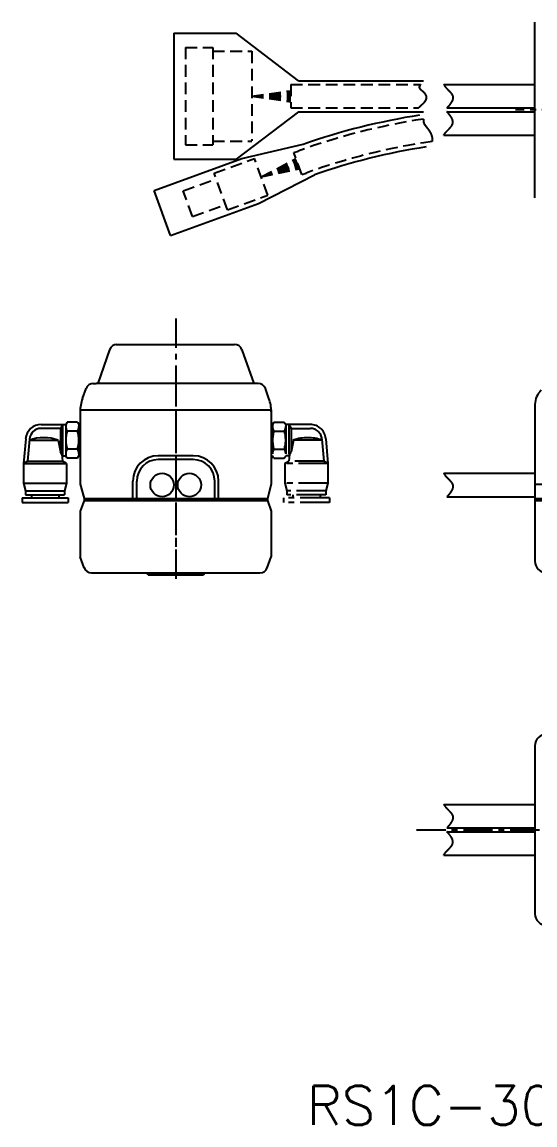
# Model space of a CAD drawing. Extents: x -763 to -3, y 197 to 499.
# Drawn here: x -763.3 to -631.8, y 197.1 to 479.7 of the extents above; entities that cross this region are included whole.
import ezdxf

# ---------------------------------------------------------------- set-up
doc = ezdxf.new("R2010")
doc.units = 0
for name, pattern in [('CENTER', [12, 7.5, -1.5, 1.5, -1.5]), ('CONTINOUS', [0]), ('DASHED', [4.5, 3, -1.5]), ('PHANTOM', [15, 7.5, -1.5, 1.5, -1.5, 1.5, -1.5])]:
    doc.linetypes.add(name, pattern=pattern)
doc.layers.get('0').update_dxf_attribs({"linetype": 'CONTINUOUS'})
doc.layers.add('CENTER', color=1, linetype='CENTER')
doc.styles.get("Standard").update_dxf_attribs({"font": 'txt.shx'})

msp = doc.modelspace()

# ---------------------------------------------------------------- linework, layer by layer
at = {"color": 7, "linetype": 'CONTINOUS'}
for p, q in [((-631.81, 434.73), (-631.81, 479.73)), ((-724.41, 476.89), (-724.41, 444.57)), ((-724.41, 476.89), (-708.41, 476.89)), ((-692.41, 464.69), (-708.41, 476.89)), ((-692.41, 464.69), (-660.41, 464.69)), ((-655.17, 463.73), (-631.81, 463.73)), ((-692.41, 456.77), (-708.41, 444.57)), ((-692.41, 456.77), (-660.41, 456.77)), ((-654.38, 457.73), (-631.81, 457.73)), ((-654.38, 456.73), (-631.81, 456.73)), ((-655.17, 450.73), (-631.81, 450.73)), ((-706.92, 444.81), (-691.2, 448.41)), ((-729.47, 436.6), (-706.92, 444.81)), ((-724.41, 444.57), (-708.41, 444.57)), ((-702.71, 433.24), (-688.35, 440.59)), ((-725.26, 425.03), (-729.47, 436.6)), ((-725.26, 425.03), (-702.71, 433.24)), ((-740.87, 395.78), (-743.9, 387.12)), ((-739.22, 397.12), (-708.82, 397.12)), ((-706.93, 395.78), (-703.9, 387.12)), ((-747.8, 383.28), (-746.88, 385.8)), ((-745.18, 387.12), (-744.26, 387.12)), ((-702.8, 387.12), (-744.26, 387.12)), ((-700, 383.28), (-700.92, 385.8)), ((-631.81, 381.72), (-631.81, 357.12)), ((-748.4, 380.35), (-699.4, 380.35)), ((-748.4, 380.35), (-748.4, 361.35)), ((-699.4, 380.35), (-699.4, 361.35)), ((-758.39, 376.62), (-752.1, 376.62)), ((-752.9, 376.62), (-753.48, 375.62)), ((-752.9, 376.62), (-752.9, 368.62)), ((-751.74, 377.24), (-752.1, 376.62)), ((-752.1, 376.62), (-752.1, 368.62)), ((-749.06, 377.24), (-751.74, 377.24)), ((-749.06, 377.24), (-748.7, 376.62)), ((-748.4, 376.62), (-748.7, 376.62)), ((-748.7, 376.62), (-748.7, 368.62)), ((-753.48, 375.62), (-758.39, 375.62)), ((-753.48, 375.62), (-753.48, 369.62)), ((-749.06, 374.93), (-751.74, 374.93)), ((-762.37, 372.95), (-762.9, 366.62)), ((-761.37, 372.89), (-761.9, 367.2)), ((-761.4, 372.62), (-754.05, 372.62)), ((-754.05, 372.62), (-753.48, 369.62)), ((-749.06, 370.31), (-751.74, 370.31)), ((-752.9, 368.62), (-753.48, 369.62)), ((-753.06, 368.89), (-752.9, 367.2)), ((-752.9, 368.62), (-752.1, 368.62)), ((-751.74, 368), (-752.1, 368.62)), ((-749.06, 368), (-751.74, 368)), ((-749.06, 368), (-748.7, 368.62)), ((-748.4, 368.62), (-748.7, 368.62)), ((-719.4, 368.62), (-728.4, 368.62)), ((-719.4, 367.62), (-728.4, 367.62)), ((-762.9, 366.62), (-761.9, 367.2)), ((-762.9, 366.62), (-751.9, 366.62)), ((-762.9, 366.62), (-762.9, 361.62)), ((-761.9, 367.2), (-752.9, 367.2)), ((-751.9, 366.62), (-752.9, 367.2)), ((-751.9, 366.62), (-751.9, 361.62)), ((-734.9, 357.62), (-734.9, 362.12)), ((-733.9, 357.62), (-733.9, 362.12)), ((-713.9, 357.62), (-713.9, 362.12)), ((-712.9, 357.62), (-712.9, 362.12)), ((-655.17, 364.12), (-631.81, 364.12)), ((-655.17, 364.12), (-631.81, 364.12)), ((-762.9, 361.62), (-751.9, 361.62)), ((-762.9, 361.62), (-762.4, 359.62)), ((-762.4, 359.62), (-752.4, 359.62)), ((-762.4, 359.62), (-762.4, 358.62)), ((-751.9, 361.62), (-752.4, 359.62)), ((-752.4, 359.62), (-752.4, 358.62)), ((-748.4, 361.35), (-747.4, 357.62)), ((-748.4, 361.35), (-747.4, 357.62)), ((-699.4, 361.35), (-700.4, 357.62)), ((-699.4, 361.35), (-700.4, 357.62)), ((-631.81, 361.35), (-523.31, 361.35)), ((-763.3, 357.82), (-751.5, 357.82)), ((-763.3, 357.82), (-763.3, 356.62)), ((-763.3, 356.62), (-751.5, 356.62)), ((-762.4, 358.62), (-752.4, 358.62)), ((-760.9, 358.62), (-760.9, 357.82)), ((-753.9, 358.62), (-753.9, 357.82)), ((-751.5, 357.82), (-751.5, 356.62)), ((-747.4, 357.12), (-748.4, 354.37)), ((-747.4, 357.62), (-700.4, 357.62)), ((-747.4, 357.62), (-747.4, 357.12)), ((-747.4, 357.12), (-700.4, 357.12)), ((-700.4, 357.62), (-700.4, 357.12)), ((-700.4, 357.12), (-699.4, 354.37)), ((-654.38, 358.12), (-631.81, 358.12)), ((-654.38, 358.12), (-631.81, 358.12)), ((-631.81, 357.62), (-523.31, 357.62)), ((-631.81, 357.12), (-631.81, 341.62)), ((-631.81, 357.12), (-614.81, 357.12)), ((-748.4, 354.37), (-748.4, 342.74)), ((-699.4, 354.37), (-699.4, 342.74)), ((-747.38, 339.93), (-748.4, 342.74)), ((-700.42, 339.93), (-699.4, 342.74)), ((-745.5, 338.62), (-702.3, 338.62)), ((-731, 338.12), (-731.4, 338.52)), ((-731, 338.12), (-716.8, 338.12)), ((-716.4, 338.52), (-716.8, 338.12)), ((-716.4, 338.62), (-716.4, 338.52)), ((-631.81, 294.28), (-631.81, 251.28)), ((-655.17, 279.28), (-631.81, 279.28)), ((-654.38, 273.28), (-631.81, 273.28)), ((-654.38, 272.28), (-631.81, 272.28)), ((-655.17, 266.28), (-631.81, 266.28))]:
    msp.add_line(p, q, dxfattribs=at)
at = {"color": 3, "linetype": 'DASHED'}
for p, q in [((-721.41, 473.23), (-721.41, 448.23)), ((-721.41, 473.23), (-714.41, 473.23)), ((-714.41, 473.23), (-714.41, 448.23)), ((-714.41, 472.23), (-704.41, 472.23)), ((-704.41, 472.23), (-704.41, 449.27)), ((-694.41, 463.73), (-661.14, 463.73)), ((-694.41, 463.73), (-694.41, 457.73)), ((-704.41, 460.73), (-694.41, 462.14)), ((-704.41, 460.73), (-694.41, 461.78)), ((-704.41, 460.73), (-694.41, 461.43)), ((-704.41, 460.73), (-694.41, 461.08)), ((-704.41, 460.73), (-694.41, 460.73)), ((-704.41, 460.73), (-694.41, 459.68)), ((-704.41, 460.73), (-694.41, 460.03)), ((-704.41, 460.73), (-694.41, 460.38)), ((-704.41, 460.73), (-694.41, 459.33)), ((-694.41, 457.73), (-661.7, 457.73)), ((-721.41, 448.23), (-714.41, 448.23)), ((-714.41, 449.23), (-704.41, 449.23)), ((-693.62, 446.29), (-692.52, 446.69)), ((-714.04, 440.99), (-703.7, 444.75)), ((-700.28, 435.35), (-703.7, 444.75)), ((-701.99, 440.05), (-693.08, 444.79)), ((-701.99, 440.05), (-692.96, 444.46)), ((-701.99, 440.05), (-692.84, 444.13)), ((-701.99, 440.05), (-692.72, 443.8)), ((-691.57, 440.65), (-693.62, 446.29)), ((-710.62, 431.59), (-714.04, 440.99)), ((-701.99, 440.05), (-692.6, 443.47)), ((-701.99, 440.05), (-692.48, 443.14)), ((-701.99, 440.05), (-692.36, 442.81)), ((-701.99, 440.05), (-692.24, 442.48)), ((-701.99, 440.05), (-692.12, 442.15)), ((-691.57, 440.65), (-690.47, 441.05)), ((-721.98, 436.5), (-713.53, 439.58)), ((-719.59, 429.92), (-721.98, 436.5)), ((-710.62, 431.59), (-700.28, 435.35)), ((-719.59, 429.92), (-711.13, 433))]:
    msp.add_line(p, q, dxfattribs=at)
at = {"color": 3, "linetype": 'PHANTOM'}
for p, q in [((-699.4, 376.62), (-699.1, 376.62)), ((-698.74, 377.24), (-699.1, 376.62)), ((-699.1, 376.62), (-699.1, 368.62)), ((-698.74, 377.24), (-696.06, 377.24)), ((-696.06, 377.24), (-695.7, 376.62)), ((-689.41, 376.62), (-695.7, 376.62)), ((-695.7, 376.62), (-695.7, 368.62)), ((-694.9, 376.62), (-694.32, 375.62)), ((-694.9, 376.62), (-694.9, 368.62)), ((-698.74, 374.93), (-696.06, 374.93)), ((-694.32, 375.62), (-694.32, 369.62)), ((-694.32, 375.62), (-689.41, 375.62)), ((-698.74, 370.31), (-696.06, 370.31)), ((-693.75, 372.62), (-694.32, 369.62)), ((-686.4, 372.62), (-693.75, 372.62)), ((-686.42, 372.89), (-685.9, 367.2)), ((-685.43, 372.95), (-684.9, 366.62)), ((-699.4, 368.62), (-699.1, 368.62)), ((-698.74, 368), (-699.1, 368.62)), ((-698.74, 368), (-696.06, 368)), ((-696.06, 368), (-695.7, 368.62)), ((-694.9, 368.62), (-695.7, 368.62)), ((-694.9, 368.62), (-694.32, 369.62)), ((-694.74, 368.89), (-694.9, 367.2)), ((-695.9, 366.62), (-694.9, 367.2)), ((-684.9, 366.62), (-695.9, 366.62)), ((-695.9, 366.62), (-695.9, 361.62)), ((-685.9, 367.2), (-694.9, 367.2)), ((-684.9, 366.62), (-685.9, 367.2)), ((-684.9, 366.62), (-684.9, 361.62)), ((-684.9, 361.62), (-695.9, 361.62)), ((-695.9, 361.62), (-695.4, 359.62)), ((-685.4, 359.62), (-695.4, 359.62)), ((-695.4, 359.62), (-695.4, 358.62)), ((-684.9, 361.62), (-685.4, 359.62)), ((-685.4, 359.62), (-685.4, 358.62)), ((-696.3, 357.82), (-696.3, 356.62)), ((-684.5, 357.82), (-696.3, 357.82)), ((-684.5, 356.62), (-696.3, 356.62)), ((-685.4, 358.62), (-695.4, 358.62)), ((-693.9, 358.62), (-693.9, 357.82)), ((-686.9, 358.62), (-686.9, 357.82)), ((-684.5, 357.82), (-684.5, 356.62))]:
    msp.add_line(p, q, dxfattribs=at)
at = {"color": 7}
for points in [[(-661.14, 463.73, 0), (-661.15, 463.71, 0), (-661.17, 463.69, 0), (-661.19, 463.67, 0), (-661.2, 463.65, 0), (-661.22, 463.63, 0), (-661.24, 463.61, 0), (-661.25, 463.58, 0), (-661.27, 463.56, 0), (-661.28, 463.54, 0), (-661.3, 463.51, 0), (-661.31, 463.49, 0), (-661.33, 463.47, 0), (-661.34, 463.44, 0), (-661.35, 463.42, 0), (-661.36, 463.4, 0), (-661.38, 463.37, 0), (-661.39, 463.35, 0), (-661.4, 463.32, 0), (-661.41, 463.3, 0), (-661.42, 463.27, 0), (-661.43, 463.25, 0), (-661.43, 463.22, 0), (-661.44, 463.2, 0), (-661.45, 463.18, 0), (-661.45, 463.15, 0), (-661.46, 463.13, 0), (-661.46, 463.1, 0), (-661.46, 463.08, 0), (-661.47, 463.06, 0), (-661.47, 463.03, 0), (-661.47, 463.01, 0), (-661.46, 462.99, 0), (-661.46, 462.96, 0), (-661.46, 462.94, 0), (-661.45, 462.92, 0), (-661.45, 462.9, 0), (-661.44, 462.88, 0), (-661.43, 462.86, 0), (-661.43, 462.83, 0), (-661.42, 462.81, 0), (-661.41, 462.79, 0), (-661.4, 462.77, 0), (-661.39, 462.75, 0), (-661.37, 462.73, 0), (-661.36, 462.71, 0), (-661.35, 462.69, 0), (-661.33, 462.67, 0), (-661.32, 462.65, 0), (-661.3, 462.63, 0), (-661.29, 462.62, 0), (-661.27, 462.6, 0), (-661.25, 462.58, 0), (-661.24, 462.56, 0), (-661.22, 462.54, 0), (-661.2, 462.52, 0), (-661.18, 462.5, 0), (-661.16, 462.49, 0), (-661.14, 462.47, 0), (-661.12, 462.45, 0), (-661.1, 462.43, 0), (-661.08, 462.41, 0), (-661.05, 462.39, 0), (-661.03, 462.38, 0), (-661.01, 462.36, 0), (-660.99, 462.34, 0), (-660.97, 462.32, 0), (-660.94, 462.3, 0), (-660.92, 462.29, 0), (-660.9, 462.27, 0), (-660.88, 462.25, 0), (-660.85, 462.23, 0), (-660.83, 462.21, 0), (-660.8, 462.19, 0), (-660.78, 462.18, 0), (-660.76, 462.16, 0), (-660.74, 462.14, 0), (-660.71, 462.12, 0), (-660.69, 462.1, 0), (-660.67, 462.08, 0), (-660.64, 462.06, 0), (-660.62, 462.04, 0), (-660.6, 462.02, 0), (-660.58, 462, 0), (-660.55, 461.98, 0), (-660.53, 461.96, 0), (-660.51, 461.94, 0), (-660.49, 461.92, 0), (-660.47, 461.9, 0), (-660.44, 461.88, 0), (-660.42, 461.86, 0), (-660.4, 461.84, 0), (-660.38, 461.82, 0), (-660.36, 461.8, 0), (-660.34, 461.78, 0), (-660.32, 461.76, 0), (-660.3, 461.74, 0), (-660.28, 461.72, 0), (-660.26, 461.69, 0), (-660.24, 461.67, 0), (-660.23, 461.65, 0), (-660.21, 461.63, 0), (-660.19, 461.61, 0), (-660.17, 461.59, 0), (-660.15, 461.56, 0), (-660.14, 461.54, 0), (-660.12, 461.52, 0), (-660.1, 461.5, 0), (-660.09, 461.47, 0), (-660.07, 461.45, 0), (-660.05, 461.43, 0), (-660.04, 461.41, 0), (-660.02, 461.38, 0), (-660.01, 461.36, 0), (-659.99, 461.34, 0), (-659.98, 461.32, 0), (-659.96, 461.29, 0), (-659.95, 461.27, 0), (-659.93, 461.25, 0), (-659.92, 461.22, 0), (-659.91, 461.2, 0), (-659.89, 461.18, 0), (-659.88, 461.15, 0), (-659.87, 461.13, 0), (-659.86, 461.11, 0), (-659.85, 461.08, 0), (-659.84, 461.06, 0), (-659.83, 461.04, 0), (-659.82, 461.01, 0), (-659.8, 460.99, 0), (-659.79, 460.96, 0), (-659.78, 460.94, 0), (-659.78, 460.92, 0), (-659.77, 460.89, 0), (-659.76, 460.87, 0), (-659.75, 460.85, 0), (-659.74, 460.82, 0), (-659.74, 460.8, 0), (-659.73, 460.77, 0), (-659.72, 460.75, 0), (-659.72, 460.73, 0), (-659.71, 460.7, 0), (-659.71, 460.68, 0), (-659.7, 460.65, 0), (-659.7, 460.63, 0), (-659.69, 460.61, 0), (-659.69, 460.58, 0), (-659.68, 460.56, 0), (-659.68, 460.53, 0), (-659.68, 460.51, 0), (-659.68, 460.49, 0), (-659.67, 460.46, 0), (-659.67, 460.44, 0), (-659.67, 460.41, 0), (-659.67, 460.39, 0), (-659.67, 460.37, 0), (-659.67, 460.34, 0), (-659.67, 460.32, 0), (-659.67, 460.29, 0), (-659.68, 460.27, 0), (-659.68, 460.25, 0), (-659.68, 460.22, 0), (-659.68, 460.2, 0), (-659.69, 460.18, 0), (-659.69, 460.15, 0), (-659.7, 460.13, 0), (-659.7, 460.1, 0), (-659.71, 460.08, 0), (-659.71, 460.06, 0), (-659.72, 460.04, 0), (-659.72, 460.01, 0), (-659.73, 459.99, 0), (-659.74, 459.96, 0), (-659.75, 459.94, 0), (-659.75, 459.92, 0), (-659.76, 459.89, 0), (-659.77, 459.87, 0), (-659.78, 459.85, 0), (-659.79, 459.83, 0), (-659.8, 459.8, 0), (-659.81, 459.78, 0), (-659.82, 459.76, 0), (-659.83, 459.74, 0), (-659.84, 459.71, 0), (-659.85, 459.69, 0), (-659.86, 459.67, 0), (-659.88, 459.64, 0), (-659.89, 459.62, 0), (-659.9, 459.6, 0), (-659.91, 459.58, 0), (-659.93, 459.55, 0), (-659.94, 459.53, 0), (-659.95, 459.51, 0), (-659.97, 459.49, 0), (-659.98, 459.46, 0), (-659.99, 459.44, 0), (-660.01, 459.42, 0), (-660.02, 459.4, 0), (-660.04, 459.38, 0), (-660.05, 459.36, 0), (-660.07, 459.33, 0), (-660.09, 459.31, 0), (-660.1, 459.29, 0), (-660.12, 459.27, 0), (-660.13, 459.25, 0), (-660.15, 459.23, 0), (-660.17, 459.2, 0), (-660.18, 459.18, 0), (-660.2, 459.16, 0), (-660.22, 459.14, 0), (-660.24, 459.12, 0), (-660.25, 459.1, 0), (-660.27, 459.08, 0), (-660.29, 459.06, 0), (-660.31, 459.04, 0), (-660.33, 459.02, 0), (-660.34, 459, 0), (-660.36, 458.98, 0), (-660.38, 458.95, 0), (-660.4, 458.94, 0), (-660.42, 458.92, 0), (-660.43, 458.89, 0), (-660.45, 458.88, 0), (-660.47, 458.86, 0), (-660.49, 458.83, 0), (-660.51, 458.81, 0), (-660.53, 458.8, 0), (-660.55, 458.78, 0), (-660.57, 458.76, 0), (-660.59, 458.74, 0), (-660.61, 458.72, 0), (-660.62, 458.7, 0), (-660.64, 458.68, 0), (-660.66, 458.66, 0), (-660.68, 458.64, 0), (-660.7, 458.62, 0), (-660.72, 458.6, 0), (-660.74, 458.58, 0), (-660.76, 458.57, 0), (-660.78, 458.55, 0), (-660.8, 458.53, 0), (-660.82, 458.51, 0), (-660.84, 458.49, 0), (-660.86, 458.48, 0), (-660.88, 458.46, 0), (-660.89, 458.44, 0), (-660.91, 458.42, 0), (-660.93, 458.4, 0), (-660.95, 458.39, 0), (-660.97, 458.37, 0), (-660.99, 458.35, 0), (-661.01, 458.33, 0), (-661.03, 458.32, 0), (-661.05, 458.3, 0), (-661.07, 458.28, 0), (-661.08, 458.26, 0), (-661.1, 458.25, 0), (-661.12, 458.23, 0), (-661.14, 458.21, 0), (-661.16, 458.2, 0), (-661.18, 458.18, 0), (-661.2, 458.16, 0), (-661.22, 458.14, 0), (-661.24, 458.13, 0), (-661.25, 458.11, 0), (-661.27, 458.1, 0), (-661.29, 458.08, 0), (-661.31, 458.06, 0), (-661.33, 458.04, 0), (-661.35, 458.03, 0), (-661.37, 458.01, 0), (-661.39, 458, 0), (-661.41, 457.98, 0), (-661.43, 457.96, 0), (-661.45, 457.94, 0), (-661.47, 457.93, 0), (-661.49, 457.91, 0), (-661.5, 457.89, 0), (-661.52, 457.88, 0), (-661.54, 457.86, 0), (-661.56, 457.85, 0), (-661.58, 457.83, 0), (-661.6, 457.81, 0), (-661.62, 457.8, 0), (-661.64, 457.78, 0), (-661.66, 457.76, 0), (-661.68, 457.75, 0), (-661.7, 457.73, 0)], [(-655.17, 463.73, 0), (-655.15, 463.69, 0), (-655.13, 463.65, 0), (-655.11, 463.61, 0), (-655.08, 463.57, 0), (-655.06, 463.53, 0), (-655.04, 463.49, 0), (-655.01, 463.45, 0), (-654.99, 463.41, 0), (-654.96, 463.38, 0), (-654.94, 463.34, 0), (-654.91, 463.3, 0), (-654.88, 463.26, 0), (-654.86, 463.22, 0), (-654.83, 463.19, 0), (-654.8, 463.15, 0), (-654.77, 463.11, 0), (-654.74, 463.07, 0), (-654.71, 463.04, 0), (-654.68, 463, 0), (-654.65, 462.96, 0), (-654.62, 462.93, 0), (-654.58, 462.89, 0), (-654.55, 462.85, 0), (-654.52, 462.82, 0), (-654.49, 462.78, 0), (-654.45, 462.75, 0), (-654.42, 462.71, 0), (-654.39, 462.68, 0), (-654.35, 462.64, 0), (-654.32, 462.61, 0), (-654.29, 462.57, 0), (-654.25, 462.53, 0), (-654.22, 462.5, 0), (-654.18, 462.46, 0), (-654.15, 462.43, 0), (-654.12, 462.39, 0), (-654.08, 462.36, 0), (-654.05, 462.32, 0), (-654.01, 462.29, 0), (-653.98, 462.25, 0), (-653.95, 462.22, 0), (-653.91, 462.19, 0), (-653.88, 462.15, 0), (-653.84, 462.12, 0), (-653.81, 462.08, 0), (-653.78, 462.05, 0), (-653.74, 462.01, 0), (-653.71, 461.98, 0), (-653.68, 461.94, 0), (-653.64, 461.91, 0), (-653.61, 461.88, 0), (-653.58, 461.84, 0), (-653.55, 461.81, 0), (-653.52, 461.77, 0), (-653.49, 461.74, 0), (-653.46, 461.7, 0), (-653.43, 461.67, 0), (-653.4, 461.63, 0), (-653.37, 461.6, 0), (-653.34, 461.56, 0), (-653.32, 461.53, 0), (-653.29, 461.49, 0), (-653.26, 461.46, 0), (-653.24, 461.42, 0), (-653.21, 461.38, 0), (-653.18, 461.35, 0), (-653.16, 461.31, 0), (-653.14, 461.28, 0), (-653.12, 461.24, 0), (-653.09, 461.21, 0), (-653.07, 461.17, 0), (-653.05, 461.13, 0), (-653.03, 461.1, 0), (-653.01, 461.06, 0), (-653, 461.02, 0), (-652.98, 460.99, 0), (-652.96, 460.95, 0), (-652.95, 460.91, 0), (-652.93, 460.88, 0), (-652.92, 460.84, 0), (-652.91, 460.8, 0), (-652.9, 460.76, 0), (-652.89, 460.73, 0), (-652.88, 460.69, 0), (-652.87, 460.65, 0), (-652.86, 460.61, 0), (-652.86, 460.57, 0), (-652.85, 460.53, 0), (-652.85, 460.49, 0), (-652.85, 460.45, 0), (-652.84, 460.41, 0), (-652.84, 460.37, 0), (-652.85, 460.33, 0), (-652.85, 460.29, 0), (-652.85, 460.25, 0), (-652.85, 460.21, 0), (-652.86, 460.17, 0), (-652.86, 460.13, 0), (-652.87, 460.09, 0), (-652.88, 460.05, 0), (-652.89, 460, 0), (-652.9, 459.96, 0), (-652.91, 459.92, 0), (-652.92, 459.88, 0), (-652.93, 459.84, 0), (-652.95, 459.8, 0), (-652.96, 459.75, 0), (-652.98, 459.71, 0), (-652.99, 459.67, 0), (-653.01, 459.63, 0), (-653.02, 459.59, 0), (-653.04, 459.54, 0), (-653.06, 459.5, 0), (-653.08, 459.46, 0), (-653.1, 459.42, 0), (-653.12, 459.38, 0), (-653.14, 459.33, 0), (-653.17, 459.29, 0), (-653.19, 459.25, 0), (-653.21, 459.21, 0), (-653.24, 459.17, 0), (-653.26, 459.12, 0), (-653.28, 459.08, 0), (-653.31, 459.04, 0), (-653.34, 459, 0), (-653.36, 458.96, 0), (-653.39, 458.92, 0), (-653.42, 458.88, 0), (-653.44, 458.84, 0), (-653.47, 458.8, 0), (-653.5, 458.76, 0), (-653.53, 458.72, 0), (-653.56, 458.68, 0), (-653.59, 458.64, 0), (-653.62, 458.6, 0), (-653.65, 458.56, 0), (-653.68, 458.52, 0), (-653.71, 458.48, 0), (-653.74, 458.44, 0), (-653.77, 458.4, 0), (-653.8, 458.36, 0), (-653.84, 458.32, 0), (-653.87, 458.29, 0), (-653.9, 458.25, 0), (-653.93, 458.21, 0), (-653.96, 458.18, 0), (-654, 458.14, 0), (-654.03, 458.1, 0), (-654.06, 458.07, 0), (-654.09, 458.03, 0), (-654.12, 458, 0), (-654.16, 457.96, 0), (-654.19, 457.93, 0), (-654.22, 457.89, 0), (-654.25, 457.86, 0), (-654.29, 457.83, 0), (-654.32, 457.8, 0), (-654.35, 457.76, 0), (-654.38, 457.73, 0)], [(-655.17, 450.73, 0), (-655.15, 450.77, 0), (-655.13, 450.81, 0), (-655.11, 450.85, 0), (-655.08, 450.89, 0), (-655.06, 450.93, 0), (-655.04, 450.97, 0), (-655.01, 451.01, 0), (-654.99, 451.05, 0), (-654.96, 451.09, 0), (-654.94, 451.12, 0), (-654.91, 451.16, 0), (-654.88, 451.2, 0), (-654.86, 451.24, 0), (-654.83, 451.28, 0), (-654.8, 451.31, 0), (-654.77, 451.35, 0), (-654.74, 451.39, 0), (-654.71, 451.42, 0), (-654.68, 451.46, 0), (-654.65, 451.5, 0), (-654.62, 451.53, 0), (-654.58, 451.57, 0), (-654.55, 451.61, 0), (-654.52, 451.64, 0), (-654.49, 451.68, 0), (-654.45, 451.71, 0), (-654.42, 451.75, 0), (-654.39, 451.79, 0), (-654.35, 451.82, 0), (-654.32, 451.86, 0), (-654.29, 451.89, 0), (-654.25, 451.93, 0), (-654.22, 451.96, 0), (-654.18, 452, 0), (-654.15, 452.03, 0), (-654.12, 452.07, 0), (-654.08, 452.1, 0), (-654.05, 452.14, 0), (-654.01, 452.17, 0), (-653.98, 452.21, 0), (-653.95, 452.24, 0), (-653.91, 452.27, 0), (-653.88, 452.31, 0), (-653.84, 452.34, 0), (-653.81, 452.38, 0), (-653.78, 452.41, 0), (-653.74, 452.45, 0), (-653.71, 452.48, 0), (-653.68, 452.52, 0), (-653.64, 452.55, 0), (-653.61, 452.59, 0), (-653.58, 452.62, 0), (-653.55, 452.65, 0), (-653.52, 452.69, 0), (-653.49, 452.73, 0), (-653.46, 452.76, 0), (-653.43, 452.79, 0), (-653.4, 452.83, 0), (-653.37, 452.86, 0), (-653.34, 452.9, 0), (-653.32, 452.93, 0), (-653.29, 452.97, 0), (-653.26, 453, 0), (-653.24, 453.04, 0), (-653.21, 453.07, 0), (-653.18, 453.11, 0), (-653.16, 453.15, 0), (-653.14, 453.18, 0), (-653.12, 453.22, 0), (-653.09, 453.25, 0), (-653.07, 453.29, 0), (-653.05, 453.33, 0), (-653.03, 453.36, 0), (-653.01, 453.4, 0), (-653, 453.44, 0), (-652.98, 453.47, 0), (-652.96, 453.51, 0), (-652.95, 453.55, 0), (-652.93, 453.58, 0), (-652.92, 453.62, 0), (-652.91, 453.66, 0), (-652.9, 453.7, 0), (-652.89, 453.74, 0), (-652.88, 453.77, 0), (-652.87, 453.81, 0), (-652.86, 453.85, 0), (-652.86, 453.89, 0), (-652.85, 453.93, 0), (-652.85, 453.97, 0), (-652.85, 454.01, 0), (-652.84, 454.05, 0), (-652.84, 454.09, 0), (-652.85, 454.13, 0), (-652.85, 454.17, 0), (-652.85, 454.21, 0), (-652.85, 454.25, 0), (-652.86, 454.29, 0), (-652.86, 454.33, 0), (-652.87, 454.37, 0), (-652.88, 454.42, 0), (-652.89, 454.46, 0), (-652.9, 454.5, 0), (-652.91, 454.54, 0), (-652.92, 454.58, 0), (-652.93, 454.62, 0), (-652.95, 454.67, 0), (-652.96, 454.71, 0), (-652.98, 454.75, 0), (-652.99, 454.79, 0), (-653.01, 454.83, 0), (-653.02, 454.88, 0), (-653.04, 454.92, 0), (-653.06, 454.96, 0), (-653.08, 455, 0), (-653.1, 455.04, 0), (-653.12, 455.08, 0), (-653.14, 455.13, 0), (-653.17, 455.17, 0), (-653.19, 455.21, 0), (-653.21, 455.25, 0), (-653.24, 455.29, 0), (-653.26, 455.34, 0), (-653.28, 455.38, 0), (-653.31, 455.42, 0), (-653.34, 455.46, 0), (-653.36, 455.5, 0), (-653.39, 455.54, 0), (-653.42, 455.58, 0), (-653.44, 455.62, 0), (-653.47, 455.67, 0), (-653.5, 455.7, 0), (-653.53, 455.75, 0), (-653.56, 455.79, 0), (-653.59, 455.82, 0), (-653.62, 455.87, 0), (-653.65, 455.9, 0), (-653.68, 455.94, 0), (-653.71, 455.98, 0), (-653.74, 456.02, 0), (-653.77, 456.06, 0), (-653.8, 456.1, 0), (-653.84, 456.14, 0), (-653.87, 456.17, 0), (-653.9, 456.21, 0), (-653.93, 456.25, 0), (-653.96, 456.29, 0), (-654, 456.32, 0), (-654.03, 456.36, 0), (-654.06, 456.39, 0), (-654.09, 456.43, 0), (-654.12, 456.46, 0), (-654.16, 456.5, 0), (-654.19, 456.53, 0), (-654.22, 456.57, 0), (-654.25, 456.6, 0), (-654.29, 456.63, 0), (-654.32, 456.67, 0), (-654.35, 456.7, 0), (-654.38, 456.73, 0)], [(-660.37, 454.88, 0), (-660.37, 454.85, 0), (-660.38, 454.82, 0), (-660.38, 454.79, 0), (-660.39, 454.76, 0), (-660.39, 454.74, 0), (-660.4, 454.71, 0), (-660.4, 454.68, 0), (-660.4, 454.65, 0), (-660.41, 454.62, 0), (-660.41, 454.59, 0), (-660.41, 454.56, 0), (-660.41, 454.54, 0), (-660.41, 454.51, 0), (-660.41, 454.48, 0), (-660.41, 454.45, 0), (-660.41, 454.42, 0), (-660.41, 454.39, 0), (-660.41, 454.37, 0), (-660.41, 454.34, 0), (-660.41, 454.31, 0), (-660.41, 454.28, 0), (-660.4, 454.25, 0), (-660.4, 454.23, 0), (-660.39, 454.2, 0), (-660.39, 454.17, 0), (-660.38, 454.14, 0), (-660.38, 454.12, 0), (-660.37, 454.09, 0), (-660.36, 454.06, 0), (-660.36, 454.04, 0), (-660.35, 454.01, 0), (-660.34, 453.99, 0), (-660.33, 453.96, 0), (-660.32, 453.93, 0), (-660.31, 453.91, 0), (-660.3, 453.88, 0), (-660.29, 453.85, 0), (-660.28, 453.83, 0), (-660.27, 453.8, 0), (-660.26, 453.78, 0), (-660.25, 453.75, 0), (-660.23, 453.73, 0), (-660.22, 453.7, 0), (-660.21, 453.68, 0), (-660.2, 453.65, 0), (-660.18, 453.63, 0), (-660.17, 453.6, 0), (-660.15, 453.58, 0), (-660.14, 453.55, 0), (-660.12, 453.53, 0), (-660.11, 453.5, 0), (-660.09, 453.48, 0), (-660.08, 453.46, 0), (-660.06, 453.43, 0), (-660.04, 453.41, 0), (-660.03, 453.38, 0), (-660.01, 453.36, 0), (-660, 453.34, 0), (-659.98, 453.31, 0), (-659.96, 453.29, 0), (-659.95, 453.26, 0), (-659.93, 453.24, 0), (-659.91, 453.22, 0), (-659.89, 453.19, 0), (-659.87, 453.17, 0), (-659.86, 453.15, 0), (-659.84, 453.12, 0), (-659.82, 453.1, 0), (-659.8, 453.07, 0), (-659.78, 453.05, 0), (-659.77, 453.03, 0), (-659.75, 453, 0), (-659.73, 452.98, 0), (-659.71, 452.96, 0), (-659.69, 452.93, 0), (-659.67, 452.91, 0), (-659.66, 452.89, 0), (-659.64, 452.86, 0), (-659.62, 452.84, 0), (-659.6, 452.82, 0), (-659.58, 452.79, 0), (-659.56, 452.77, 0), (-659.54, 452.75, 0), (-659.53, 452.72, 0), (-659.51, 452.7, 0), (-659.49, 452.68, 0), (-659.47, 452.65, 0), (-659.45, 452.63, 0), (-659.44, 452.61, 0), (-659.42, 452.58, 0), (-659.4, 452.56, 0), (-659.38, 452.54, 0), (-659.36, 452.51, 0), (-659.35, 452.49, 0), (-659.33, 452.47, 0), (-659.31, 452.44, 0), (-659.29, 452.42, 0), (-659.27, 452.39, 0), (-659.26, 452.37, 0), (-659.24, 452.35, 0), (-659.22, 452.32, 0), (-659.21, 452.3, 0), (-659.19, 452.28, 0), (-659.17, 452.25, 0), (-659.15, 452.23, 0), (-659.14, 452.21, 0), (-659.12, 452.18, 0), (-659.1, 452.16, 0), (-659.09, 452.13, 0), (-659.07, 452.11, 0), (-659.05, 452.09, 0), (-659.03, 452.06, 0), (-659.02, 452.04, 0), (-659, 452.02, 0), (-658.99, 451.99, 0), (-658.97, 451.97, 0), (-658.95, 451.94, 0), (-658.94, 451.92, 0), (-658.92, 451.9, 0), (-658.91, 451.87, 0), (-658.89, 451.85, 0), (-658.88, 451.82, 0), (-658.86, 451.8, 0), (-658.84, 451.78, 0), (-658.83, 451.75, 0), (-658.81, 451.73, 0), (-658.8, 451.7, 0), (-658.78, 451.68, 0), (-658.77, 451.65, 0), (-658.75, 451.63, 0), (-658.74, 451.61, 0), (-658.73, 451.58, 0), (-658.71, 451.56, 0), (-658.7, 451.53, 0), (-658.68, 451.51, 0), (-658.67, 451.48, 0), (-658.66, 451.46, 0), (-658.64, 451.43, 0), (-658.63, 451.41, 0), (-658.62, 451.38, 0), (-658.6, 451.36, 0), (-658.59, 451.33, 0), (-658.58, 451.31, 0), (-658.56, 451.28, 0), (-658.55, 451.26, 0), (-658.54, 451.23, 0), (-658.53, 451.21, 0), (-658.51, 451.18, 0), (-658.5, 451.16, 0), (-658.49, 451.13, 0), (-658.48, 451.11, 0), (-658.47, 451.08, 0), (-658.46, 451.06, 0), (-658.45, 451.03, 0), (-658.44, 451, 0), (-658.42, 450.98, 0), (-658.41, 450.95, 0), (-658.4, 450.93, 0), (-658.39, 450.9, 0), (-658.38, 450.88, 0), (-658.38, 450.85, 0), (-658.37, 450.82, 0), (-658.36, 450.8, 0), (-658.35, 450.77, 0), (-658.34, 450.74, 0), (-658.33, 450.72, 0), (-658.32, 450.69, 0), (-658.31, 450.67, 0), (-658.3, 450.64, 0), (-658.3, 450.61, 0), (-658.29, 450.58, 0), (-658.28, 450.56, 0), (-658.27, 450.53, 0), (-658.27, 450.5, 0), (-658.26, 450.48, 0), (-658.25, 450.45, 0), (-658.25, 450.42, 0), (-658.24, 450.39, 0), (-658.23, 450.37, 0), (-658.23, 450.34, 0), (-658.22, 450.31, 0), (-658.22, 450.29, 0), (-658.21, 450.26, 0), (-658.21, 450.23, 0), (-658.2, 450.2, 0), (-658.2, 450.17, 0), (-658.19, 450.15, 0), (-658.19, 450.12, 0), (-658.19, 450.09, 0), (-658.18, 450.06, 0), (-658.18, 450.03, 0), (-658.18, 450, 0), (-658.17, 449.98, 0), (-658.17, 449.95, 0), (-658.17, 449.92, 0), (-658.17, 449.89, 0), (-658.16, 449.86, 0), (-658.16, 449.83, 0), (-658.16, 449.81, 0), (-658.16, 449.78, 0), (-658.16, 449.75, 0), (-658.16, 449.72, 0), (-658.16, 449.69, 0), (-658.16, 449.66, 0), (-658.16, 449.63, 0), (-658.16, 449.61, 0), (-658.16, 449.58, 0), (-658.16, 449.55, 0), (-658.16, 449.52, 0), (-658.16, 449.49, 0), (-658.16, 449.46, 0), (-658.16, 449.43, 0), (-658.16, 449.41, 0), (-658.17, 449.38, 0), (-658.17, 449.35, 0), (-658.17, 449.32, 0), (-658.17, 449.29, 0), (-658.18, 449.26, 0), (-658.18, 449.24, 0), (-658.18, 449.21, 0), (-658.18, 449.18, 0), (-658.19, 449.15, 0), (-658.19, 449.12, 0)], [(-655.17, 364.12, 0), (-655.15, 364.08, 0), (-655.13, 364.04, 0), (-655.11, 364, 0), (-655.08, 363.96, 0), (-655.06, 363.92, 0), (-655.04, 363.88, 0), (-655.01, 363.84, 0), (-654.99, 363.8, 0), (-654.96, 363.76, 0), (-654.94, 363.72, 0), (-654.91, 363.69, 0), (-654.88, 363.65, 0), (-654.86, 363.61, 0), (-654.83, 363.57, 0), (-654.8, 363.54, 0), (-654.77, 363.5, 0), (-654.74, 363.46, 0), (-654.71, 363.42, 0), (-654.68, 363.39, 0), (-654.65, 363.35, 0), (-654.62, 363.31, 0), (-654.58, 363.28, 0), (-654.55, 363.24, 0), (-654.52, 363.21, 0), (-654.49, 363.17, 0), (-654.45, 363.13, 0), (-654.42, 363.1, 0), (-654.39, 363.06, 0), (-654.35, 363.03, 0), (-654.32, 362.99, 0), (-654.29, 362.96, 0), (-654.25, 362.92, 0), (-654.22, 362.89, 0), (-654.18, 362.85, 0), (-654.15, 362.82, 0), (-654.12, 362.78, 0), (-654.08, 362.75, 0), (-654.05, 362.71, 0), (-654.01, 362.68, 0), (-653.98, 362.64, 0), (-653.95, 362.61, 0), (-653.91, 362.57, 0), (-653.88, 362.54, 0), (-653.84, 362.5, 0), (-653.81, 362.47, 0), (-653.78, 362.44, 0), (-653.74, 362.4, 0), (-653.71, 362.37, 0), (-653.68, 362.33, 0), (-653.64, 362.3, 0), (-653.61, 362.26, 0), (-653.58, 362.23, 0), (-653.55, 362.19, 0), (-653.52, 362.16, 0), (-653.49, 362.12, 0), (-653.46, 362.09, 0), (-653.43, 362.05, 0), (-653.4, 362.02, 0), (-653.37, 361.98, 0), (-653.34, 361.95, 0), (-653.32, 361.91, 0), (-653.29, 361.88, 0), (-653.26, 361.84, 0), (-653.24, 361.81, 0), (-653.21, 361.77, 0), (-653.18, 361.74, 0), (-653.16, 361.7, 0), (-653.14, 361.67, 0), (-653.12, 361.63, 0), (-653.09, 361.59, 0), (-653.07, 361.56, 0), (-653.05, 361.52, 0), (-653.03, 361.49, 0), (-653.01, 361.45, 0), (-653, 361.41, 0), (-652.98, 361.38, 0), (-652.96, 361.34, 0), (-652.95, 361.3, 0), (-652.93, 361.26, 0), (-652.92, 361.23, 0), (-652.91, 361.19, 0), (-652.9, 361.15, 0), (-652.89, 361.11, 0), (-652.88, 361.07, 0), (-652.87, 361.04, 0), (-652.86, 361, 0), (-652.86, 360.96, 0), (-652.85, 360.92, 0), (-652.85, 360.88, 0), (-652.85, 360.84, 0), (-652.84, 360.8, 0), (-652.84, 360.76, 0), (-652.85, 360.72, 0), (-652.85, 360.68, 0), (-652.85, 360.64, 0), (-652.85, 360.6, 0), (-652.86, 360.56, 0), (-652.86, 360.52, 0), (-652.87, 360.47, 0), (-652.88, 360.43, 0), (-652.89, 360.39, 0), (-652.9, 360.35, 0), (-652.91, 360.31, 0), (-652.92, 360.27, 0), (-652.93, 360.23, 0), (-652.95, 360.18, 0), (-652.96, 360.14, 0), (-652.98, 360.1, 0), (-652.99, 360.06, 0), (-653.01, 360.01, 0), (-653.02, 359.97, 0), (-653.04, 359.93, 0), (-653.06, 359.89, 0), (-653.08, 359.85, 0), (-653.1, 359.81, 0), (-653.12, 359.76, 0), (-653.14, 359.72, 0), (-653.17, 359.68, 0), (-653.19, 359.64, 0), (-653.21, 359.6, 0), (-653.24, 359.55, 0), (-653.26, 359.51, 0), (-653.28, 359.47, 0), (-653.31, 359.43, 0), (-653.34, 359.39, 0), (-653.36, 359.35, 0), (-653.39, 359.31, 0), (-653.42, 359.26, 0), (-653.44, 359.22, 0), (-653.47, 359.18, 0), (-653.5, 359.14, 0), (-653.53, 359.1, 0), (-653.56, 359.06, 0), (-653.59, 359.02, 0), (-653.62, 358.98, 0), (-653.65, 358.94, 0), (-653.68, 358.9, 0), (-653.71, 358.87, 0), (-653.74, 358.83, 0), (-653.77, 358.79, 0), (-653.8, 358.75, 0), (-653.84, 358.71, 0), (-653.87, 358.68, 0), (-653.9, 358.64, 0), (-653.93, 358.6, 0), (-653.96, 358.56, 0), (-654, 358.53, 0), (-654.03, 358.49, 0), (-654.06, 358.45, 0), (-654.09, 358.42, 0), (-654.12, 358.38, 0), (-654.16, 358.35, 0), (-654.19, 358.32, 0), (-654.22, 358.28, 0), (-654.25, 358.25, 0), (-654.29, 358.21, 0), (-654.32, 358.18, 0), (-654.35, 358.15, 0), (-654.38, 358.12, 0)], [(-655.17, 364.12, 0), (-655.15, 364.08, 0), (-655.13, 364.04, 0), (-655.11, 364, 0), (-655.08, 363.96, 0), (-655.06, 363.92, 0), (-655.04, 363.88, 0), (-655.01, 363.84, 0), (-654.99, 363.8, 0), (-654.96, 363.76, 0), (-654.94, 363.72, 0), (-654.91, 363.69, 0), (-654.88, 363.65, 0), (-654.86, 363.61, 0), (-654.83, 363.57, 0), (-654.8, 363.54, 0), (-654.77, 363.5, 0), (-654.74, 363.46, 0), (-654.71, 363.42, 0), (-654.68, 363.39, 0), (-654.65, 363.35, 0), (-654.62, 363.31, 0), (-654.58, 363.28, 0), (-654.55, 363.24, 0), (-654.52, 363.21, 0), (-654.49, 363.17, 0), (-654.45, 363.13, 0), (-654.42, 363.1, 0), (-654.39, 363.06, 0), (-654.35, 363.03, 0), (-654.32, 362.99, 0), (-654.29, 362.96, 0), (-654.25, 362.92, 0), (-654.22, 362.89, 0), (-654.18, 362.85, 0), (-654.15, 362.82, 0), (-654.12, 362.78, 0), (-654.08, 362.75, 0), (-654.05, 362.71, 0), (-654.01, 362.68, 0), (-653.98, 362.64, 0), (-653.95, 362.61, 0), (-653.91, 362.57, 0), (-653.88, 362.54, 0), (-653.84, 362.5, 0), (-653.81, 362.47, 0), (-653.78, 362.44, 0), (-653.74, 362.4, 0), (-653.71, 362.37, 0), (-653.68, 362.33, 0), (-653.64, 362.3, 0), (-653.61, 362.26, 0), (-653.58, 362.23, 0), (-653.55, 362.19, 0), (-653.52, 362.16, 0), (-653.49, 362.12, 0), (-653.46, 362.09, 0), (-653.43, 362.05, 0), (-653.4, 362.02, 0), (-653.37, 361.98, 0), (-653.34, 361.95, 0), (-653.32, 361.91, 0), (-653.29, 361.88, 0), (-653.26, 361.84, 0), (-653.24, 361.81, 0), (-653.21, 361.77, 0), (-653.18, 361.74, 0), (-653.16, 361.7, 0), (-653.14, 361.67, 0), (-653.12, 361.63, 0), (-653.09, 361.59, 0), (-653.07, 361.56, 0), (-653.05, 361.52, 0), (-653.03, 361.49, 0), (-653.01, 361.45, 0), (-653, 361.41, 0), (-652.98, 361.38, 0), (-652.96, 361.34, 0), (-652.95, 361.3, 0), (-652.93, 361.26, 0), (-652.92, 361.23, 0), (-652.91, 361.19, 0), (-652.9, 361.15, 0), (-652.89, 361.11, 0), (-652.88, 361.07, 0), (-652.87, 361.04, 0), (-652.86, 361, 0), (-652.86, 360.96, 0), (-652.85, 360.92, 0), (-652.85, 360.88, 0), (-652.85, 360.84, 0), (-652.84, 360.8, 0), (-652.84, 360.76, 0), (-652.85, 360.72, 0), (-652.85, 360.68, 0), (-652.85, 360.64, 0), (-652.85, 360.6, 0), (-652.86, 360.56, 0), (-652.86, 360.52, 0), (-652.87, 360.47, 0), (-652.88, 360.43, 0), (-652.89, 360.39, 0), (-652.9, 360.35, 0), (-652.91, 360.31, 0), (-652.92, 360.27, 0), (-652.93, 360.23, 0), (-652.95, 360.18, 0), (-652.96, 360.14, 0), (-652.98, 360.1, 0), (-652.99, 360.06, 0), (-653.01, 360.01, 0), (-653.02, 359.97, 0), (-653.04, 359.93, 0), (-653.06, 359.89, 0), (-653.08, 359.85, 0), (-653.1, 359.81, 0), (-653.12, 359.76, 0), (-653.14, 359.72, 0), (-653.17, 359.68, 0), (-653.19, 359.64, 0), (-653.21, 359.6, 0), (-653.24, 359.55, 0), (-653.26, 359.51, 0), (-653.28, 359.47, 0), (-653.31, 359.43, 0), (-653.34, 359.39, 0), (-653.36, 359.35, 0), (-653.39, 359.31, 0), (-653.42, 359.26, 0), (-653.44, 359.22, 0), (-653.47, 359.18, 0), (-653.5, 359.14, 0), (-653.53, 359.1, 0), (-653.56, 359.06, 0), (-653.59, 359.02, 0), (-653.62, 358.98, 0), (-653.65, 358.94, 0), (-653.68, 358.9, 0), (-653.71, 358.87, 0), (-653.74, 358.83, 0), (-653.77, 358.79, 0), (-653.8, 358.75, 0), (-653.84, 358.71, 0), (-653.87, 358.68, 0), (-653.9, 358.64, 0), (-653.93, 358.6, 0), (-653.96, 358.56, 0), (-654, 358.53, 0), (-654.03, 358.49, 0), (-654.06, 358.45, 0), (-654.09, 358.42, 0), (-654.12, 358.38, 0), (-654.16, 358.35, 0), (-654.19, 358.32, 0), (-654.22, 358.28, 0), (-654.25, 358.25, 0), (-654.29, 358.21, 0), (-654.32, 358.18, 0), (-654.35, 358.15, 0), (-654.38, 358.12, 0)], [(-655.17, 279.29, 0), (-655.15, 279.24, 0), (-655.13, 279.2, 0), (-655.11, 279.16, 0), (-655.08, 279.12, 0), (-655.06, 279.08, 0), (-655.04, 279.05, 0), (-655.01, 279.01, 0), (-654.99, 278.97, 0), (-654.96, 278.93, 0), (-654.94, 278.89, 0), (-654.91, 278.85, 0), (-654.88, 278.81, 0), (-654.86, 278.78, 0), (-654.83, 278.74, 0), (-654.8, 278.7, 0), (-654.77, 278.67, 0), (-654.74, 278.63, 0), (-654.71, 278.59, 0), (-654.68, 278.55, 0), (-654.65, 278.52, 0), (-654.62, 278.48, 0), (-654.58, 278.44, 0), (-654.55, 278.41, 0), (-654.52, 278.37, 0), (-654.49, 278.34, 0), (-654.45, 278.3, 0), (-654.42, 278.26, 0), (-654.39, 278.23, 0), (-654.35, 278.19, 0), (-654.32, 278.16, 0), (-654.29, 278.12, 0), (-654.25, 278.09, 0), (-654.22, 278.05, 0), (-654.18, 278.02, 0), (-654.15, 277.98, 0), (-654.12, 277.95, 0), (-654.08, 277.91, 0), (-654.05, 277.88, 0), (-654.01, 277.84, 0), (-653.98, 277.81, 0), (-653.95, 277.77, 0), (-653.91, 277.74, 0), (-653.88, 277.7, 0), (-653.84, 277.67, 0), (-653.81, 277.64, 0), (-653.78, 277.6, 0), (-653.74, 277.57, 0), (-653.71, 277.53, 0), (-653.68, 277.5, 0), (-653.64, 277.46, 0), (-653.61, 277.43, 0), (-653.58, 277.39, 0), (-653.55, 277.36, 0), (-653.52, 277.32, 0), (-653.49, 277.29, 0), (-653.46, 277.26, 0), (-653.43, 277.22, 0), (-653.4, 277.19, 0), (-653.37, 277.15, 0), (-653.34, 277.12, 0), (-653.32, 277.08, 0), (-653.29, 277.05, 0), (-653.26, 277.01, 0), (-653.24, 276.98, 0), (-653.21, 276.94, 0), (-653.18, 276.9, 0), (-653.16, 276.87, 0), (-653.14, 276.83, 0), (-653.12, 276.8, 0), (-653.09, 276.76, 0), (-653.07, 276.73, 0), (-653.05, 276.69, 0), (-653.03, 276.65, 0), (-653.01, 276.62, 0), (-653, 276.58, 0), (-652.98, 276.54, 0), (-652.96, 276.5, 0), (-652.95, 276.47, 0), (-652.93, 276.43, 0), (-652.92, 276.39, 0), (-652.91, 276.36, 0), (-652.9, 276.32, 0), (-652.89, 276.28, 0), (-652.88, 276.24, 0), (-652.87, 276.2, 0), (-652.86, 276.16, 0), (-652.86, 276.12, 0), (-652.85, 276.08, 0), (-652.85, 276.05, 0), (-652.85, 276.01, 0), (-652.84, 275.97, 0), (-652.84, 275.93, 0), (-652.85, 275.89, 0), (-652.85, 275.85, 0), (-652.85, 275.81, 0), (-652.85, 275.76, 0), (-652.86, 275.72, 0), (-652.86, 275.68, 0), (-652.87, 275.64, 0), (-652.88, 275.6, 0), (-652.89, 275.56, 0), (-652.9, 275.52, 0), (-652.91, 275.48, 0), (-652.92, 275.43, 0), (-652.93, 275.39, 0), (-652.95, 275.35, 0), (-652.96, 275.31, 0), (-652.98, 275.27, 0), (-652.99, 275.22, 0), (-653.01, 275.18, 0), (-653.02, 275.14, 0), (-653.04, 275.1, 0), (-653.06, 275.06, 0), (-653.08, 275.01, 0), (-653.1, 274.97, 0), (-653.12, 274.93, 0), (-653.14, 274.89, 0), (-653.17, 274.85, 0), (-653.19, 274.8, 0), (-653.21, 274.76, 0), (-653.24, 274.72, 0), (-653.26, 274.68, 0), (-653.28, 274.64, 0), (-653.31, 274.6, 0), (-653.34, 274.56, 0), (-653.36, 274.51, 0), (-653.39, 274.47, 0), (-653.42, 274.43, 0), (-653.44, 274.39, 0), (-653.47, 274.35, 0), (-653.5, 274.31, 0), (-653.53, 274.27, 0), (-653.56, 274.23, 0), (-653.59, 274.19, 0), (-653.62, 274.15, 0), (-653.65, 274.11, 0), (-653.68, 274.07, 0), (-653.71, 274.03, 0), (-653.74, 273.99, 0), (-653.77, 273.95, 0), (-653.8, 273.92, 0), (-653.84, 273.88, 0), (-653.87, 273.84, 0), (-653.9, 273.8, 0), (-653.93, 273.77, 0), (-653.96, 273.73, 0), (-654, 273.69, 0), (-654.03, 273.66, 0), (-654.06, 273.62, 0), (-654.09, 273.59, 0), (-654.12, 273.55, 0), (-654.16, 273.52, 0), (-654.19, 273.48, 0), (-654.22, 273.45, 0), (-654.25, 273.42, 0), (-654.29, 273.38, 0), (-654.32, 273.35, 0), (-654.35, 273.32, 0), (-654.38, 273.29, 0)], [(-655.17, 266.29, 0), (-655.15, 266.32, 0), (-655.13, 266.37, 0), (-655.11, 266.4, 0), (-655.08, 266.44, 0), (-655.06, 266.48, 0), (-655.04, 266.52, 0), (-655.01, 266.56, 0), (-654.99, 266.6, 0), (-654.96, 266.64, 0), (-654.94, 266.68, 0), (-654.91, 266.72, 0), (-654.88, 266.75, 0), (-654.86, 266.79, 0), (-654.83, 266.83, 0), (-654.8, 266.87, 0), (-654.77, 266.9, 0), (-654.74, 266.94, 0), (-654.71, 266.98, 0), (-654.68, 267.01, 0), (-654.65, 267.05, 0), (-654.62, 267.09, 0), (-654.58, 267.12, 0), (-654.55, 267.16, 0), (-654.52, 267.2, 0), (-654.49, 267.23, 0), (-654.45, 267.27, 0), (-654.42, 267.3, 0), (-654.39, 267.34, 0), (-654.35, 267.38, 0), (-654.32, 267.41, 0), (-654.29, 267.45, 0), (-654.25, 267.48, 0), (-654.22, 267.52, 0), (-654.18, 267.55, 0), (-654.15, 267.59, 0), (-654.12, 267.62, 0), (-654.08, 267.66, 0), (-654.05, 267.69, 0), (-654.01, 267.73, 0), (-653.98, 267.76, 0), (-653.95, 267.8, 0), (-653.91, 267.83, 0), (-653.88, 267.86, 0), (-653.84, 267.9, 0), (-653.81, 267.93, 0), (-653.78, 267.97, 0), (-653.74, 268, 0), (-653.71, 268.04, 0), (-653.68, 268.07, 0), (-653.64, 268.11, 0), (-653.61, 268.14, 0), (-653.58, 268.18, 0), (-653.55, 268.21, 0), (-653.52, 268.24, 0), (-653.49, 268.28, 0), (-653.46, 268.31, 0), (-653.43, 268.35, 0), (-653.4, 268.38, 0), (-653.37, 268.42, 0), (-653.34, 268.45, 0), (-653.32, 268.49, 0), (-653.29, 268.52, 0), (-653.26, 268.56, 0), (-653.24, 268.59, 0), (-653.21, 268.63, 0), (-653.18, 268.67, 0), (-653.16, 268.7, 0), (-653.14, 268.74, 0), (-653.12, 268.77, 0), (-653.09, 268.81, 0), (-653.07, 268.85, 0), (-653.05, 268.88, 0), (-653.03, 268.92, 0), (-653.01, 268.95, 0), (-653, 268.99, 0), (-652.98, 269.03, 0), (-652.96, 269.06, 0), (-652.95, 269.1, 0), (-652.93, 269.14, 0), (-652.92, 269.18, 0), (-652.91, 269.21, 0), (-652.9, 269.25, 0), (-652.89, 269.29, 0), (-652.88, 269.33, 0), (-652.87, 269.37, 0), (-652.86, 269.41, 0), (-652.86, 269.44, 0), (-652.85, 269.48, 0), (-652.85, 269.52, 0), (-652.85, 269.56, 0), (-652.84, 269.6, 0), (-652.84, 269.64, 0), (-652.85, 269.68, 0), (-652.85, 269.72, 0), (-652.85, 269.76, 0), (-652.85, 269.81, 0), (-652.86, 269.85, 0), (-652.86, 269.89, 0), (-652.87, 269.93, 0), (-652.88, 269.97, 0), (-652.89, 270.01, 0), (-652.9, 270.05, 0), (-652.91, 270.09, 0), (-652.92, 270.14, 0), (-652.93, 270.18, 0), (-652.95, 270.22, 0), (-652.96, 270.26, 0), (-652.98, 270.3, 0), (-652.99, 270.35, 0), (-653.01, 270.39, 0), (-653.02, 270.43, 0), (-653.04, 270.47, 0), (-653.06, 270.51, 0), (-653.08, 270.56, 0), (-653.1, 270.6, 0), (-653.12, 270.64, 0), (-653.14, 270.68, 0), (-653.17, 270.72, 0), (-653.19, 270.76, 0), (-653.21, 270.81, 0), (-653.24, 270.85, 0), (-653.26, 270.89, 0), (-653.28, 270.93, 0), (-653.31, 270.97, 0), (-653.34, 271.01, 0), (-653.36, 271.06, 0), (-653.39, 271.1, 0), (-653.42, 271.14, 0), (-653.44, 271.18, 0), (-653.47, 271.22, 0), (-653.5, 271.26, 0), (-653.53, 271.3, 0), (-653.56, 271.34, 0), (-653.59, 271.38, 0), (-653.62, 271.42, 0), (-653.65, 271.46, 0), (-653.68, 271.5, 0), (-653.71, 271.54, 0), (-653.74, 271.57, 0), (-653.77, 271.61, 0), (-653.8, 271.65, 0), (-653.84, 271.69, 0), (-653.87, 271.73, 0), (-653.9, 271.76, 0), (-653.93, 271.8, 0), (-653.96, 271.84, 0), (-654, 271.88, 0), (-654.03, 271.91, 0), (-654.06, 271.95, 0), (-654.09, 271.98, 0), (-654.12, 272.02, 0), (-654.16, 272.05, 0), (-654.19, 272.09, 0), (-654.22, 272.12, 0), (-654.25, 272.15, 0), (-654.29, 272.19, 0), (-654.32, 272.22, 0), (-654.35, 272.25, 0), (-654.38, 272.29, 0)]]:
    msp.add_polyline3d(points, dxfattribs=at)
at = {"color": 7, "linetype": 'CONTINOUS'}
for centre in [(-727.4, 361.12), (-720.4, 361.12)]:
    msp.add_circle(centre, 3, dxfattribs=at)
for centre, radius, start, end in [((-635.1, 287.88), 170.04, 98.8893, 109.2637), ((-635.58, 290.23), 159.35, 98.6914, 109.3436), ((-738.98, 395.12), 2, 90, 160.71), ((-708.82, 395.12), 2, 19.29, 90), ((-745, 385.12), 2, 90, 160), ((-702.8, 385.12), 2, 20, 90), ((-626.81, 381.72), 5, 133, 180), ((-738.4, 379.86), 10, 160, 180), ((-709.4, 379.86), 10, 0, 20), ((-758.39, 372.62), 4, 90, 175.2363), ((-750.05, 376.08), 2.04, 180.0001, 214.3843), ((-750.74, 376.08), 2.04, 325.6158, 0), ((-757.72, 362), 11.24, 70.899, 109.101), ((-758.39, 372.62), 3, 90, 174.7319), ((-744.46, 372.62), 7.64, 162.4121, 197.588), ((-756.34, 372.62), 7.64, 342.4121, 17.588), ((-750.05, 369.15), 2.04, 145.6158, 180), ((-750.74, 369.15), 2.04, 0, 34.3842), ((-728.4, 362.12), 6.5, 90, 180), ((-728.4, 362.12), 5.5, 90, 180), ((-719.4, 362.12), 6.5, 0, 90), ((-719.4, 362.12), 5.5, 0, 90), ((-745.5, 340.62), 2, 200, 270), ((-702.3, 340.62), 2, 270, 340), ((-628.81, 341.62), 3, 180, 270), ((-628.81, 294.28), 3, 90, 180), ((-628.81, 251.28), 3, 180, 270)]:
    msp.add_arc(centre, radius, start, end, dxfattribs=at)
at = {"color": 3, "linetype": 'DASHED'}
for radius, start in [(166.5, 98.5623), (160.5, 98.1005)]:
    msp.add_arc((-635.58, 290.23), radius, start, 110, dxfattribs=at)
at = {"color": 3, "linetype": 'PHANTOM'}
for centre, radius, start, end in [((-697.05, 376.08), 2.04, 180, 214.3842), ((-697.74, 376.08), 2.04, 325.6157, 359.9999), ((-689.41, 372.62), 4, 4.7637, 90), ((-691.46, 372.62), 7.64, 162.412, 197.5879), ((-703.34, 372.62), 7.64, 342.412, 17.5879), ((-690.08, 362), 11.24, 70.899, 109.101), ((-689.41, 372.62), 3, 5.2681, 90), ((-697.05, 369.15), 2.04, 145.6158, 180), ((-697.74, 369.15), 2.04, 360, 34.3842)]:
    msp.add_arc(centre, radius, start, end, dxfattribs=at)
at = {"layer": 'CENTER', "color": 1, "linetype": 'CENTER'}
for p, q in [((-106.54, 457.23), (-636.82, 457.23)), ((-723.9, 403.76), (-723.9, 337.05)), ((-723.9, 389.46), (-723.9, 358.78)), ((-723.9, 389.46), (-723.9, 358.78)), ((-723.9, 356.61), (-723.9, 336.65)), ((-723.9, 356.61), (-723.9, 336.65)), ((-662.17, 272.78), (-114.56, 272.78))]:
    msp.add_line(p, q, dxfattribs=at)

# ---------------------------------------------------------------- texts
at = {"color": 7, "linetype": 'CONTINOUS'}
msp.add_text('RS1C-300', height=10, dxfattribs=at).set_placement((-690.33, 197.15))

doc.saveas('drawing.dxf')
